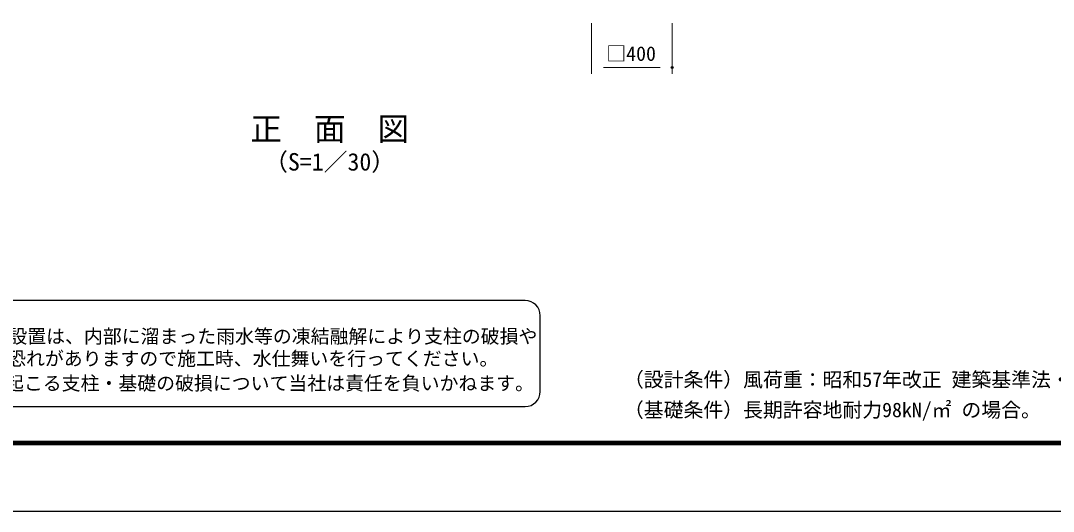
# Model space of a CAD drawing. Units: millimetres, scale not verified. Extents: x -6300 to 6300, y -4455 to 4455.
# Drawn here: x -3487 to 1629, y -4455 to -2025 of the extents above; entities that cross this region are included whole.
import ezdxf
from ezdxf.enums import TextEntityAlignment as Align

# ---------------------------------------------------------------- set-up
doc = ezdxf.new("R2010")
doc.units = ezdxf.units.MM
doc.header["$LTSCALE"] = 20
doc.header["$PDMODE"] = 32
doc.header["$PDSIZE"] = 10
for name, color, linetype, lineweight in [('0-0_D-TTL-TXT', 7, 'Continuous', 25), ('0-7_D-STR-DIM', 7, 'Continuous', 13), ('0-9_Defpoints', 8, 'Continuous', 25), ('0-C_D-TTL', 7, 'Continuous', 25)]:
    doc.layers.add(name, color=color, linetype=linetype, lineweight=lineweight)
doc.styles.add('ＭＳ ゴシック', font='')
doc.styles.get('ＭＳ ゴシック').set_extended_font_data('MS Gothic')

msp = doc.modelspace()

# ---------------------------------------------------------------- linework, layer by layer
at = {"layer": '0-0_D-TTL-TXT', "color": 2}
for p, q in [((-987.97, -3411.25), (-4656.3, -3411.25)), ((-912.97, -3861.25), (-912.97, -3486.25)), ((-4656.3, -3936.25), (-987.97, -3936.25))]:
    msp.add_line(p, q, dxfattribs=at)
for centre, start, end in [((-987.97, -3486.25), 0, 90), ((-987.97, -3861.25), 270, 0)]:
    msp.add_arc(centre, 75, start, end, dxfattribs=at)
at = {"layer": '0-7_D-STR-DIM'}
for p, q in [((-659.41, -2037.84), (-659.41, -2287.84)), ((-259.41, -2037.84), (-259.41, -2287.84)), ((-599.41, -2257.84), (-319.41, -2257.84))]:
    msp.add_line(p, q, dxfattribs=at)
at = {"layer": '0-9_Defpoints'}
msp.add_point((-259.41, -2257.84), dxfattribs=at)
at = {"layer": '0-C_D-TTL', "color": 2}
msp.add_lwpolyline([(-6300, 4455), (6300, 4455), (6300, -4455), (-6300, -4455)], close=True, dxfattribs=at)
at = {"layer": '0-C_D-TTL'}
for points in [[(-5895, 4125), (5895, 4125), (5895, -4125), (-5895, -4125)], [(-5891.25, 4121.25), (5891.25, 4121.25), (5891.25, -4121.25), (-5891.25, -4121.25)], [(-5887.5, 4117.5), (5887.5, 4117.5), (5887.5, -4117.5), (-5887.5, -4117.5)], [(-5883.75, 4113.75), (5883.75, 4113.75), (5883.75, -4113.75), (-5883.75, -4113.75)], [(-5880, 4110), (5880, 4110), (5880, -4110), (-5880, -4110)]]:
    msp.add_lwpolyline(points, close=True, dxfattribs=at)

# ---------------------------------------------------------------- texts
at = {"layer": '0-0_D-TTL-TXT', "style": 'ＭＳ ゴシック'}
for s, height, p in [('正\u3000面\u3000図', 115.4, (-2349.26, -2653.9)), ('（S=1／30）', 86.66, (-2281.03, -2793.7)), ('凍結の恐れがある場所への設置は、内部に溜まった雨水等の凍結融解により支柱の破損や', 68.62, (-4671.03, -3643.26)), ('コンクリート基礎の破損の恐れがありますので施工時、水仕舞いを行ってください。', 68.62, (-4677.19, -3753.4)), ('施工による水仕舞い不備で起こる支柱・基礎の破損について当社は責任を負いかねます。 ', 68.62, (-4687.68, -3875.64)), ('（設計条件）風荷重：昭和57年改正 建築基準法・同施行令に基づく風圧力に準拠。', 72.14, (-498.67, -3860.4)), ('（基礎条件）長期許容地耐力98kN/㎡ の場合。', 72.14, (-498.67, -4010.4))]:
    msp.add_text(s, height=height, dxfattribs=at).set_placement(p, align=Align.BOTTOM_LEFT)
at = {"layer": '0-7_D-STR-DIM', "style": 'ＭＳ ゴシック'}
msp.add_text('□400', height=72.14, dxfattribs=at).set_placement((-585.64, -2246.2), align=Align.BOTTOM_LEFT)

doc.saveas('drawing.dxf')
